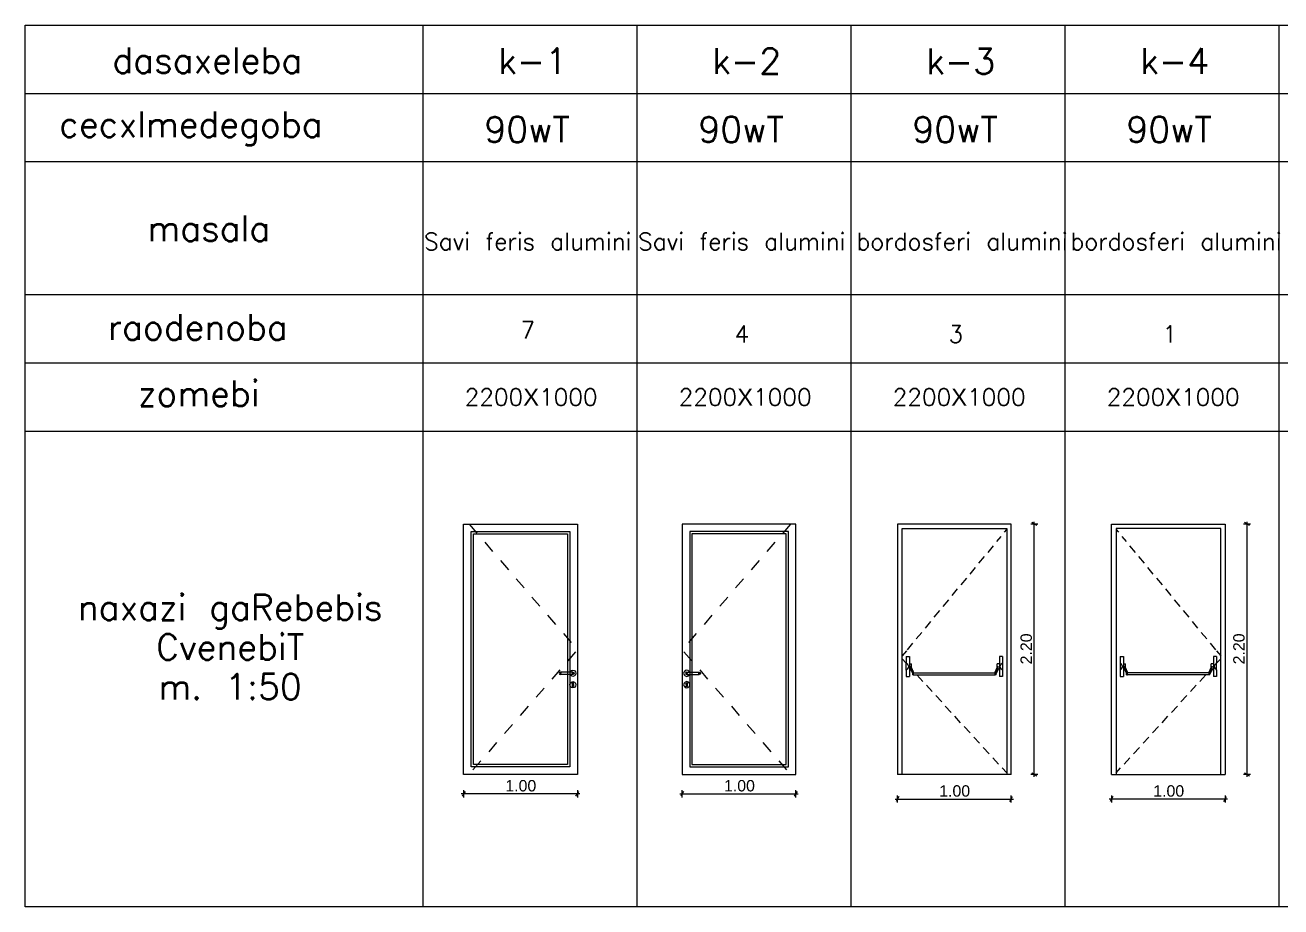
# Model space of a CAD drawing. Header units: millimetres. Extents: x 476571643 to 477489869, y 4620928210 to 4621294454.
# Drawn here: x 477357589 to 477379667, y 4621157592 to 4621173092 of the extents above; entities that cross this region are included whole.
import ezdxf

# ---------------------------------------------------------------- set-up
doc = ezdxf.new("R2010")
doc.units = ezdxf.units.MM
doc.header["$MEASUREMENT"] = 0
doc.linetypes.add('Dashed', pattern=[423.333333, 211.666667, -211.666667])
for name, color, linetype, lineweight in [('0_Pen_No__7_Pen_No__1', 1, 'Continuous', 0), ('0_Pen_No__7_Pen_No__7', 7, 'Continuous', 0), ('2D Drafting - General_Pen_No__7_Pen_No__250', 7, 'Continuous', 0), ('gegmebi_Pen_No__7_Pen_No__7', 7, 'Continuous', 0), ('New_Car-Art_Pen_No__4', 7, 'Continuous', 0), ('New_Structural - Bearing_Pen_No__250', 7, 'Continuous', 0), ('zoma_Pen_No__142', 142, 'Continuous', 0)]:
    doc.layers.add(name, color=color, linetype=linetype, lineweight=lineweight)
doc.layers.add('zoma', color=7, linetype='Continuous')
doc.styles.add('GENERATED_STYLE_2', font='arial.ttf')
doc.dimstyles.new('GENERATED_STYLE__28', dxfattribs={"dimtxt": 200, "dimasz": 64.421331, "dimexe": 0.18, "dimexo": 0.0625, "dimgap": 0.09, "dimtad": 1, "dimtih": 1, "dimtoh": 1, "dimlfac": 0.001, "dimzin": 0, "dimdsep": 46, "dimtxsty": 'GENERATED_STYLE_2', "dimblk": 'ARROWHEAD_2', "dimblk1": 'ARROWHEAD_2', "dimblk2": 'ARROWHEAD_2', "dimcen": 0.09, "dimse1": 1, "dimse2": 1, "dimclrd": 142, "dimclre": 142, "dimclrt": 142, "dimadec": 0, "dimazin": 0, "dimtfac": 1, "dimtdec": 4, "dimtmove": 0, "dimatfit": 3, "dimfxl": 1, "dimtolj": 1, "dimtzin": 0, "dimarcsym": 0})
doc.dimstyles.new('GENERATED_STYLE__29', dxfattribs={"dimtxt": 200, "dimasz": 64.421331, "dimexe": 0.18, "dimexo": 0.0625, "dimgap": 0.09, "dimtad": 1, "dimlfac": 0.001, "dimzin": 0, "dimdsep": 46, "dimtxsty": 'GENERATED_STYLE_2', "dimblk": 'ARROWHEAD_2', "dimblk1": 'ARROWHEAD_2', "dimblk2": 'ARROWHEAD_2', "dimcen": 0.09, "dimse1": 1, "dimse2": 1, "dimclrd": 142, "dimclre": 142, "dimclrt": 142, "dimadec": 0, "dimazin": 0, "dimtfac": 1, "dimtdec": 4, "dimtmove": 0, "dimatfit": 3, "dimfxl": 1, "dimtolj": 1, "dimtzin": 0, "dimarcsym": 0})

# ---------------------------------------------------------------- blocks, each defined once
blk = doc.blocks.new('*D1708', base_point=(476844527, 4621385791))
at = {"layer": 'zoma_Pen_No__142', "color": 142, "linetype": 'Continuous', "lineweight": 0, "transparency": 16777216}
for p, q in [((477365298, 4621159579), (477365257, 4621159579)), ((477365323, 4621159621), (477365274, 4621159537)), ((477365298, 4621159642), (477365298, 4621159515)), ((477367298, 4621159579), (477365298, 4621159579)), ((477367274, 4621159537), (477367323, 4621159621)), ((477367298, 4621159642), (477367298, 4621159515)), ((477367340, 4621159579), (477367298, 4621159579))]:
    blk.add_line(p, q, dxfattribs=at)
at = {"layer": 'zoma_Pen_No__142', "color": 142, "lineweight": 0, "transparency": 16777216, "insert": (477366032, 4621159619), "char_height": 200, "attachment_point": 7, "style": 'GENERATED_STYLE_2'}
blk.add_mtext('\\A1;{\\pql;\\fArial CYR|b0|i0|c204|p34;1.00}', dxfattribs=at)
blk = doc.blocks.new('ARROWHEAD_2')
at = {"color": 0, "linetype": 'Continuous', "lineweight": 0}
for p, q in [((0, 0), (-1, 0)), ((-0.38, -0.66), (0.38, 0.66))]:
    blk.add_line(p, q, dxfattribs=at)
blk = doc.blocks.new('*D1709', base_point=(476844527, 4621385791))
at = {"layer": 'zoma_Pen_No__142', "color": 142, "linetype": 'Continuous', "lineweight": 0, "transparency": 16777216}
for p, q in [((477369100, 4621159579), (477369142, 4621159579)), ((477369166, 4621159621), (477369117, 4621159537)), ((477369142, 4621159515), (477369142, 4621159642)), ((477369142, 4621159579), (477371142, 4621159579)), ((477371117, 4621159537), (477371166, 4621159621)), ((477371142, 4621159515), (477371142, 4621159642)), ((477371142, 4621159579), (477371183, 4621159579))]:
    blk.add_line(p, q, dxfattribs=at)
at = {"layer": 'zoma_Pen_No__142', "color": 142, "lineweight": 0, "transparency": 16777216, "insert": (477369876, 4621159619), "char_height": 200, "attachment_point": 7, "style": 'GENERATED_STYLE_2'}
blk.add_mtext('\\A1;{\\pql;\\fArial CYR|b0|i0|c204|p34;1.00}', dxfattribs=at)
blk = doc.blocks.new('*D1710', base_point=(476844527, 4621385791))
at = {"layer": 'zoma_Pen_No__142', "color": 142, "linetype": 'Continuous', "lineweight": 0, "transparency": 16777216}
for p, q in [((477372951, 4621159530), (477372902, 4621159445)), ((477372926, 4621159424), (477372926, 4621159551)), ((477374902, 4621159445), (477374951, 4621159530)), ((477374926, 4621159424), (477374926, 4621159551)), ((477372885, 4621159487), (477372926, 4621159487)), ((477372926, 4621159487), (477374926, 4621159487)), ((477374926, 4621159487), (477374968, 4621159487))]:
    blk.add_line(p, q, dxfattribs=at)
at = {"layer": 'zoma_Pen_No__142', "color": 142, "lineweight": 0, "transparency": 16777216, "insert": (477373660, 4621159527), "char_height": 200, "attachment_point": 7, "style": 'GENERATED_STYLE_2'}
blk.add_mtext('\\A1;{\\pql;\\fArial CYR|b0|i0|c204|p34;1.00}', dxfattribs=at)
blk = doc.blocks.new('*D1711', base_point=(476844527, 4621385791))
at = {"layer": 'zoma_Pen_No__142', "color": 142, "linetype": 'Continuous', "lineweight": 0, "transparency": 16777216}
for p, q in [((477375332, 4621164321), (477375332, 4621164363)), ((477375395, 4621164321), (477375268, 4621164321)), ((477375374, 4621164297), (477375289, 4621164346)), ((477375332, 4621159921), (477375332, 4621164321)), ((477375289, 4621159946), (477375374, 4621159897)), ((477375395, 4621159921), (477375268, 4621159921)), ((477375332, 4621159880), (477375332, 4621159921))]:
    blk.add_line(p, q, dxfattribs=at)
at = {"layer": 'zoma_Pen_No__142', "color": 142, "lineweight": 0, "transparency": 16777216, "insert": (477375292, 4621161855), "char_height": 200, "attachment_point": 7, "rotation": 90, "style": 'GENERATED_STYLE_2'}
blk.add_mtext('\\A1;{\\pql;\\fArial CYR|b0|i0|c204|p34;2.20}', dxfattribs=at)
blk = doc.blocks.new('*D1712', base_point=(476844527, 4621385791))
at = {"layer": 'zoma_Pen_No__142', "color": 142, "linetype": 'Continuous', "lineweight": 0, "transparency": 16777216}
for p, q in [((477376713, 4621159530), (477376664, 4621159445)), ((477376689, 4621159551), (477376689, 4621159424)), ((477378664, 4621159445), (477378713, 4621159530)), ((477378689, 4621159551), (477378689, 4621159424)), ((477376689, 4621159487), (477376647, 4621159487)), ((477378689, 4621159487), (477376689, 4621159487)), ((477378730, 4621159487), (477378689, 4621159487))]:
    blk.add_line(p, q, dxfattribs=at)
at = {"layer": 'zoma_Pen_No__142', "color": 142, "lineweight": 0, "transparency": 16777216, "insert": (477377423, 4621159527), "char_height": 200, "attachment_point": 7, "style": 'GENERATED_STYLE_2'}
blk.add_mtext('\\A1;{\\pql;\\fArial CYR|b0|i0|c204|p34;1.00}', dxfattribs=at)
blk = doc.blocks.new('*D1713', base_point=(476844527, 4621385791))
at = {"layer": 'zoma_Pen_No__142', "color": 142, "linetype": 'Continuous', "lineweight": 0, "transparency": 16777216}
for p, q in [((477379072, 4621164321), (477379072, 4621164363)), ((477379135, 4621164321), (477379008, 4621164321)), ((477379114, 4621164297), (477379029, 4621164346)), ((477379072, 4621159921), (477379072, 4621164321)), ((477379029, 4621159946), (477379114, 4621159897)), ((477379135, 4621159921), (477379008, 4621159921)), ((477379072, 4621159880), (477379072, 4621159921))]:
    blk.add_line(p, q, dxfattribs=at)
at = {"layer": 'zoma_Pen_No__142', "color": 142, "lineweight": 0, "transparency": 16777216, "insert": (477379032, 4621161855), "char_height": 200, "attachment_point": 7, "rotation": 90, "style": 'GENERATED_STYLE_2'}
blk.add_mtext('\\A1;{\\pql;\\fArial CYR|b0|i0|c204|p34;2.20}', dxfattribs=at)

msp = doc.modelspace()

# ---------------------------------------------------------------- linework, layer by layer
at = {"layer": '2D Drafting - General_Pen_No__7_Pen_No__250', "color": 7, "linetype": 'Continuous', "lineweight": 0, "flags": 128}
for points in [[(477365298.242, 4621164320.865), (477367298.242, 4621164320.865), (477367298.242, 4621159921.337), (477365298.242, 4621159921.337)], [(477365431.943, 4621164187.558), (477367164.935, 4621164187.558), (477367164.935, 4621160054.644), (477365431.943, 4621160054.644)], [(477365470.031, 4621164149.47), (477367126.847, 4621164149.47), (477367126.847, 4621160092.732), (477365470.031, 4621160092.732)], [(477371141.949, 4621164320.865), (477369141.949, 4621164320.865), (477369141.949, 4621159921.337), (477371141.949, 4621159921.337)], [(477371008.248, 4621164187.558), (477369275.256, 4621164187.558), (477369275.256, 4621160054.644), (477371008.248, 4621160054.644)], [(477370970.16, 4621164149.47), (477369313.343, 4621164149.47), (477369313.343, 4621160092.732), (477370970.16, 4621160092.732)]]:
    msp.add_lwpolyline(points, close=True, dxfattribs=at)
at = {"layer": '2D Drafting - General_Pen_No__7_Pen_No__250', "color": 7, "linetype": 'Dashed', "lineweight": 0, "flags": 128}
for points in [[(477365393.855, 4621164320.865), (477367298.242, 4621162111.382), (477365393.855, 4621159921.337)], [(477371046.335, 4621164320.865), (477369141.949, 4621162111.382), (477371046.335, 4621159921.337)]]:
    msp.add_lwpolyline(points, dxfattribs=at)
at = {"layer": 'gegmebi_Pen_No__7_Pen_No__7', "color": 7, "linetype": 'Continuous', "lineweight": 0}
for p, q in [((477357589.145, 4621173091.626), (477398099.98, 4621173091.626)), ((477357589.145, 4621157592.01), (477357589.145, 4621173091.626)), ((477364589.145, 4621157592.01), (477364589.145, 4621173091.626)), ((477368351.618, 4621157592.01), (477368351.618, 4621173091.626)), ((477372114.09, 4621157592.01), (477372114.09, 4621173091.626)), ((477375876.563, 4621157592.01), (477375876.563, 4621173091.626)), ((477379639.035, 4621157592.01), (477379639.035, 4621173091.626)), ((477357589.145, 4621171891.626), (477398099.98, 4621171891.626)), ((477357589.145, 4621170691.626), (477398099.98, 4621170691.626)), ((477357589.145, 4621168353.796), (477398099.98, 4621168353.796)), ((477357589.145, 4621167153.796), (477398099.98, 4621167153.796)), ((477357589.145, 4621165953.796), (477398099.98, 4621165953.796)), ((477398099.98, 4621157592.01), (477357589.145, 4621157592.01))]:
    msp.add_line(p, q, dxfattribs=at)
at = {"layer": 'New_Car-Art_Pen_No__4', "color": 7, "linetype": 'Continuous', "lineweight": 0}
for points in [[(477372926.39, 4621164321.342), (477372926.39, 4621159921.339)], [(477374926.39, 4621164321.342), (477372926.39, 4621164321.342)], [(477373006.39, 4621159921.337), (477373006.39, 4621164241.342)], [(477373006.39, 4621164241.342), (477374846.39, 4621164241.342)], [(477374843.104, 4621164228.194), (477374801.919, 4621164178.098)], [(477374846.392, 4621164241.342), (477374846.392, 4621159921.339)], [(477374926.39, 4621159921.337), (477374926.39, 4621164321.342)], [(477376688.863, 4621159921.337), (477376688.863, 4621164321.342)], [(477376688.863, 4621164321.342), (477378688.863, 4621164321.342)], [(477376768.86, 4621164241.342), (477376768.86, 4621159921.339)], [(477378608.862, 4621164241.342), (477376768.863, 4621164241.342)], [(477376772.149, 4621164228.194), (477376813.333, 4621164178.098)], [(477378608.862, 4621159921.337), (477378608.862, 4621164241.342)], [(477378688.863, 4621164321.342), (477378688.863, 4621159921.339)], [(477374607.257, 4621163940.728), (477374512.566, 4621163823.364)], [(477374743.893, 4621164104.429), (477374668.045, 4621164012.168)], [(477376871.36, 4621164104.429), (477376947.208, 4621164012.168)], [(477377007.995, 4621163940.728), (477377102.686, 4621163823.364)], [(477374451.766, 4621163751.961), (477374353.065, 4621163634.397)], [(477377163.487, 4621163751.961), (477377262.187, 4621163634.397)], [(477374292.461, 4621163558.971), (477374197.77, 4621163441.607)], [(477377322.792, 4621163558.971), (477377417.483, 4621163441.607)], [(477374136.968, 4621163370.183), (477374038.268, 4621163252.619)], [(477377478.284, 4621163370.183), (477377576.985, 4621163252.619)], [(477373977.462, 4621163181.216), (477373882.772, 4621163063.83)], [(477377637.79, 4621163181.216), (477377732.48, 4621163063.83)], [(477373822.174, 4621162988.426), (477373723.474, 4621162870.84)], [(477377793.079, 4621162988.426), (477377891.778, 4621162870.84)], [(477373507.176, 4621162610.649), (477373412.485, 4621162493.285)], [(477373666.681, 4621162799.639), (477373567.98, 4621162682.075)], [(477377948.572, 4621162799.639), (477378047.272, 4621162682.075)], [(477378108.076, 4621162610.649), (477378202.767, 4621162493.285)], [(477373351.885, 4621162417.882), (477373252.961, 4621162304.326)], [(477378263.368, 4621162417.882), (477378362.291, 4621162304.326)], [(477373192.38, 4621162228.894), (477373097.689, 4621162111.53)], [(477378422.873, 4621162228.894), (477378517.564, 4621162111.53)], [(477373082.433, 4621162094.679), (477373006.386, 4621162006.406)], [(477373078.706, 4621161877.852), (477373006.401, 4621161954.171)], [(477373078.706, 4621161990.337), (477373078.706, 4621161926.061)], [(477373078.706, 4621161990.337), (477373134.953, 4621161990.337)], [(477373134.951, 4621161990.337), (477373134.951, 4621161926.061)], [(477374717.829, 4621161990.337), (477374717.829, 4621161926.061)], [(477374774.076, 4621161990.337), (477374717.829, 4621161990.337)], [(477374774.076, 4621161990.337), (477374774.076, 4621161926.061)], [(477376841.176, 4621161990.337), (477376841.176, 4621161926.061)], [(477376841.176, 4621161990.337), (477376897.423, 4621161990.337)], [(477376897.423, 4621161990.337), (477376897.423, 4621161926.061)], [(477378536.547, 4621161990.337), (477378480.3, 4621161990.337)], [(477378480.302, 4621161990.337), (477378480.302, 4621161926.061)], [(477378532.82, 4621162094.679), (477378608.867, 4621162006.406)], [(477378536.547, 4621161990.337), (477378536.547, 4621161926.061)], [(477378536.547, 4621161877.852), (477378608.851, 4621161954.171)], [(477373094.775, 4621161769.375), (477373078.695, 4621161753.317)], [(477373078.706, 4621161926.056), (477373078.706, 4621161889.904)], [(477373078.706, 4621161889.897), (477373078.706, 4621161881.868)], [(477373078.706, 4621161881.859), (477373094.786, 4621161861.765)], [(477373078.706, 4621161753.321), (477373078.706, 4621161881.851)], [(477373078.706, 4621161753.321), (477373078.706, 4621161741.256)], [(477373078.706, 4621161741.253), (477373078.706, 4621161709.116)], [(477373110.846, 4621161785.45), (477373094.766, 4621161769.37)], [(477373094.775, 4621161861.776), (477373110.855, 4621161845.718)], [(477373110.846, 4621161845.723), (477373118.875, 4621161825.628)], [(477373118.882, 4621161805.534), (477373110.853, 4621161785.439)], [(477373118.882, 4621161825.617), (477373118.882, 4621161805.523)], [(477373134.951, 4621161926.056), (477373134.951, 4621161889.904)], [(477373134.951, 4621161889.897), (477373134.951, 4621161861.774)], [(477373134.951, 4621161861.776), (477373134.951, 4621161845.718)], [(477373134.951, 4621161861.776), (477373134.951, 4621161853.747)], [(477373134.951, 4621161861.776), (477373155.045, 4621161861.776)], [(477373134.951, 4621161853.738), (477373134.951, 4621161841.695)], [(477373134.951, 4621161845.723), (477373134.951, 4621161825.628)], [(477373134.951, 4621161841.693), (477373134.951, 4621161825.613)], [(477373134.951, 4621161825.617), (477373134.951, 4621161805.523)], [(477373134.951, 4621161825.617), (477373134.951, 4621161805.523)], [(477373134.951, 4621161813.572), (477373134.951, 4621161817.608)], [(477373134.951, 4621161805.534), (477373134.951, 4621161785.439)], [(477373134.951, 4621161805.534), (477373134.951, 4621161789.476)], [(477373134.951, 4621161789.48), (477373134.951, 4621161777.415)], [(477373134.951, 4621161785.45), (477373134.951, 4621161769.37)], [(477373134.951, 4621161777.413), (477373134.951, 4621161769.384)], [(477373134.951, 4621161769.375), (477373134.951, 4621161741.251)], [(477373134.951, 4621161769.375), (477373155.045, 4621161769.375)], [(477373134.951, 4621161741.253), (477373134.951, 4621161709.116)], [(477373155.038, 4621161861.776), (477373171.119, 4621161861.776)], [(477373155.038, 4621161797.496), (477373155.038, 4621161825.619)], [(477373155.038, 4621161765.367), (477373195.205, 4621161693.04)], [(477373195.212, 4621161717.162), (477373155.045, 4621161797.496)], [(477373171.107, 4621161853.738), (477373171.107, 4621161861.767)], [(477373171.107, 4621161841.693), (477373171.107, 4621161853.736)], [(477373171.107, 4621161825.617), (477373171.107, 4621161841.697)], [(477373171.107, 4621161797.496), (477373171.107, 4621161825.619)], [(477373207.264, 4621161717.162), (477373171.112, 4621161797.496)], [(477373203.247, 4621161741.253), (477373191.204, 4621161753.319)], [(477373195.212, 4621161701.087), (477373195.212, 4621161717.167)], [(477373207.264, 4621161701.087), (477373207.264, 4621161717.167)], [(477374645.518, 4621161717.162), (477374681.67, 4621161797.496)], [(477374645.518, 4621161701.087), (477374645.518, 4621161717.167)], [(477374661.587, 4621161717.162), (477374697.739, 4621161797.496)], [(477374661.587, 4621161701.087), (477374661.587, 4621161717.167)], [(477374697.744, 4621161765.367), (477374661.592, 4621161693.04)], [(477374697.744, 4621161861.776), (477374681.664, 4621161861.776)], [(477374681.675, 4621161853.738), (477374681.675, 4621161861.767)], [(477374681.675, 4621161841.693), (477374681.675, 4621161853.736)], [(477374681.675, 4621161825.617), (477374681.675, 4621161841.697)], [(477374681.675, 4621161797.496), (477374681.675, 4621161825.619)], [(477374717.829, 4621161861.776), (477374697.735, 4621161861.776)], [(477374717.829, 4621161769.375), (477374697.735, 4621161769.375)], [(477374697.744, 4621161797.496), (477374697.744, 4621161825.619)], [(477374717.829, 4621161926.056), (477374717.829, 4621161889.904)], [(477374717.829, 4621161889.897), (477374717.829, 4621161861.774)], [(477374717.829, 4621161861.776), (477374717.829, 4621161853.747)], [(477374717.829, 4621161861.776), (477374717.829, 4621161845.718)], [(477374717.829, 4621161853.738), (477374717.829, 4621161841.695)], [(477374717.829, 4621161845.723), (477374717.829, 4621161825.628)], [(477374717.829, 4621161841.693), (477374717.829, 4621161825.613)], [(477374717.829, 4621161825.617), (477374717.829, 4621161805.523)], [(477374717.829, 4621161825.617), (477374717.829, 4621161805.523)], [(477374717.829, 4621161805.534), (477374717.829, 4621161789.476)], [(477374717.829, 4621161805.534), (477374717.829, 4621161785.439)], [(477374717.829, 4621161789.48), (477374717.829, 4621161777.415)], [(477374717.829, 4621161785.45), (477374717.829, 4621161769.37)], [(477374717.829, 4621161777.413), (477374717.829, 4621161769.384)], [(477374717.829, 4621161769.375), (477374717.829, 4621161741.251)], [(477374717.829, 4621161741.253), (477374717.829, 4621161709.116)], [(477374733.901, 4621161825.617), (477374741.93, 4621161845.712)], [(477374733.901, 4621161805.534), (477374733.901, 4621161825.628)], [(477374741.936, 4621161785.45), (477374733.907, 4621161805.545)], [(477374758.005, 4621161769.375), (477374741.925, 4621161785.455)], [(477374741.936, 4621161845.723), (477374758.016, 4621161861.781)], [(477374774.076, 4621161753.321), (477374757.996, 4621161769.379)], [(477374758.005, 4621161861.776), (477374774.085, 4621161881.871)], [(477374774.076, 4621161926.056), (477374774.076, 4621161889.904)], [(477374774.076, 4621161889.897), (477374774.076, 4621161881.868)], [(477374774.076, 4621161881.859), (477374774.076, 4621161753.33)], [(477374774.076, 4621161753.321), (477374774.076, 4621161741.256)], [(477374774.076, 4621161741.253), (477374774.076, 4621161709.116)], [(477376857.247, 4621161861.776), (477376841.167, 4621161881.871)], [(477376841.176, 4621161926.056), (477376841.176, 4621161889.904)], [(477376841.176, 4621161889.897), (477376841.176, 4621161881.868)], [(477376841.176, 4621161881.859), (477376841.176, 4621161753.33)], [(477376841.176, 4621161753.321), (477376857.256, 4621161769.379)], [(477376841.176, 4621161753.321), (477376841.176, 4621161741.256)], [(477376841.176, 4621161741.253), (477376841.176, 4621161709.116)], [(477376873.316, 4621161845.723), (477376857.236, 4621161861.781)], [(477376857.247, 4621161769.375), (477376873.328, 4621161785.455)], [(477376873.316, 4621161785.45), (477376881.345, 4621161805.545)], [(477376881.352, 4621161825.617), (477376873.323, 4621161845.712)], [(477376881.352, 4621161805.534), (477376881.352, 4621161825.628)], [(477376897.423, 4621161926.056), (477376897.423, 4621161889.904)], [(477376897.423, 4621161889.897), (477376897.423, 4621161861.774)], [(477376897.423, 4621161861.776), (477376897.423, 4621161853.747)], [(477376897.423, 4621161861.776), (477376917.518, 4621161861.776)], [(477376897.423, 4621161861.776), (477376897.423, 4621161845.718)], [(477376897.423, 4621161853.738), (477376897.423, 4621161841.695)], [(477376897.423, 4621161845.723), (477376897.423, 4621161825.628)], [(477376897.423, 4621161841.693), (477376897.423, 4621161825.613)], [(477376897.423, 4621161825.617), (477376897.423, 4621161805.523)], [(477376897.423, 4621161825.617), (477376897.423, 4621161805.523)], [(477376897.423, 4621161805.534), (477376897.423, 4621161789.476)], [(477376897.423, 4621161805.534), (477376897.423, 4621161785.439)], [(477376897.423, 4621161789.48), (477376897.423, 4621161777.415)], [(477376897.423, 4621161785.45), (477376897.423, 4621161769.37)], [(477376897.423, 4621161777.413), (477376897.423, 4621161769.384)], [(477376897.423, 4621161769.375), (477376917.518, 4621161769.375)], [(477376897.423, 4621161769.375), (477376897.423, 4621161741.251)], [(477376897.423, 4621161741.253), (477376897.423, 4621161709.116)], [(477376917.509, 4621161861.776), (477376933.589, 4621161861.776)], [(477376917.509, 4621161797.496), (477376917.509, 4621161825.619)], [(477376917.509, 4621161765.367), (477376953.661, 4621161693.04)], [(477376953.665, 4621161717.162), (477376917.513, 4621161797.496)], [(477376933.578, 4621161853.738), (477376933.578, 4621161861.767)], [(477376933.578, 4621161841.693), (477376933.578, 4621161853.736)], [(477376933.578, 4621161825.617), (477376933.578, 4621161841.697)], [(477376933.578, 4621161797.496), (477376933.578, 4621161825.619)], [(477376969.734, 4621161717.162), (477376933.582, 4621161797.496)], [(477376953.665, 4621161701.087), (477376953.665, 4621161717.167)], [(477376969.734, 4621161701.087), (477376969.734, 4621161717.167)], [(477378407.988, 4621161717.162), (477378444.141, 4621161797.496)], [(477378407.988, 4621161701.087), (477378407.988, 4621161717.167)], [(477378412.005, 4621161741.253), (477378424.048, 4621161753.319)], [(477378420.041, 4621161717.162), (477378460.207, 4621161797.496)], [(477378420.041, 4621161701.087), (477378420.041, 4621161717.167)], [(477378460.214, 4621161765.367), (477378420.047, 4621161693.04)], [(477378460.214, 4621161861.776), (477378444.134, 4621161861.776)], [(477378444.145, 4621161853.738), (477378444.145, 4621161861.767)], [(477378444.145, 4621161841.693), (477378444.145, 4621161853.736)], [(477378444.145, 4621161825.617), (477378444.145, 4621161841.697)], [(477378444.145, 4621161797.496), (477378444.145, 4621161825.619)], [(477378480.302, 4621161861.776), (477378460.207, 4621161861.776)], [(477378480.302, 4621161769.375), (477378460.207, 4621161769.375)], [(477378460.214, 4621161797.496), (477378460.214, 4621161825.619)], [(477378480.302, 4621161926.056), (477378480.302, 4621161889.904)], [(477378480.302, 4621161889.897), (477378480.302, 4621161861.774)], [(477378480.302, 4621161861.776), (477378480.302, 4621161845.718)], [(477378480.302, 4621161861.776), (477378480.302, 4621161853.747)], [(477378480.302, 4621161853.738), (477378480.302, 4621161841.695)], [(477378480.302, 4621161845.723), (477378480.302, 4621161825.628)], [(477378480.302, 4621161841.693), (477378480.302, 4621161825.613)], [(477378480.302, 4621161825.617), (477378480.302, 4621161805.523)], [(477378480.302, 4621161825.617), (477378480.302, 4621161805.523)], [(477378480.302, 4621161813.572), (477378480.302, 4621161817.608)], [(477378480.302, 4621161805.534), (477378480.302, 4621161785.439)], [(477378480.302, 4621161805.534), (477378480.302, 4621161789.476)], [(477378480.302, 4621161789.48), (477378480.302, 4621161777.415)], [(477378480.302, 4621161785.45), (477378480.302, 4621161769.37)], [(477378480.302, 4621161777.413), (477378480.302, 4621161769.384)], [(477378480.302, 4621161769.375), (477378480.302, 4621161741.251)], [(477378480.302, 4621161741.253), (477378480.302, 4621161709.116)], [(477378496.371, 4621161825.617), (477378496.371, 4621161805.523)], [(477378496.371, 4621161805.534), (477378504.4, 4621161785.439)], [(477378504.406, 4621161845.723), (477378496.378, 4621161825.628)], [(477378520.478, 4621161861.776), (477378504.398, 4621161845.718)], [(477378504.406, 4621161785.45), (477378520.487, 4621161769.37)], [(477378536.547, 4621161881.859), (477378520.466, 4621161861.765)], [(477378520.478, 4621161769.375), (477378536.558, 4621161753.317)], [(477378536.547, 4621161926.056), (477378536.547, 4621161889.904)], [(477378536.547, 4621161889.897), (477378536.547, 4621161881.868)], [(477378536.547, 4621161753.321), (477378536.547, 4621161881.851)], [(477378536.547, 4621161753.321), (477378536.547, 4621161741.256)], [(477378536.547, 4621161741.253), (477378536.547, 4621161709.116)], [(477373078.706, 4621161709.125), (477373078.706, 4621161640.812)], [(477373078.706, 4621161640.814), (477373134.953, 4621161640.814)], [(477373134.951, 4621161709.125), (477373134.951, 4621161640.812)], [(477373195.212, 4621161689.041), (477373195.212, 4621161701.085)], [(477373195.212, 4621161676.973), (477373195.212, 4621161689.039)], [(477373195.212, 4621161668.935), (477373195.212, 4621161676.964)], [(477373195.212, 4621161668.935), (477373207.255, 4621161668.935)], [(477373207.264, 4621161705.094), (477374645.507, 4621161705.094)], [(477373207.264, 4621161689.041), (477373207.264, 4621161701.085)], [(477373207.264, 4621161676.973), (477373207.264, 4621161689.039)], [(477373207.264, 4621161668.935), (477373207.264, 4621161676.964)], [(477373207.264, 4621161672.966), (477374645.507, 4621161672.966)], [(477373371.981, 4621161556.448), (477373267.517, 4621161668.942)], [(477374661.587, 4621161668.935), (477374645.507, 4621161668.935)], [(477374645.518, 4621161689.041), (477374645.518, 4621161701.085)], [(477374645.518, 4621161676.973), (477374645.518, 4621161689.039)], [(477374645.518, 4621161668.935), (477374645.518, 4621161676.964)], [(477374661.587, 4621161689.041), (477374661.587, 4621161701.085)], [(477374661.587, 4621161676.973), (477374661.587, 4621161689.039)], [(477374661.587, 4621161668.935), (477374661.587, 4621161676.964)], [(477374717.829, 4621161709.125), (477374717.829, 4621161640.812)], [(477374774.076, 4621161640.814), (477374717.829, 4621161640.814)], [(477374774.076, 4621161709.125), (477374774.076, 4621161640.812)], [(477376841.176, 4621161709.125), (477376841.176, 4621161640.812)], [(477376841.176, 4621161640.814), (477376897.423, 4621161640.814)], [(477376897.423, 4621161709.125), (477376897.423, 4621161640.812)], [(477376953.665, 4621161689.041), (477376953.665, 4621161701.085)], [(477376953.665, 4621161676.973), (477376953.665, 4621161689.039)], [(477376953.665, 4621161668.935), (477376953.665, 4621161676.964)], [(477376953.665, 4621161668.935), (477376969.746, 4621161668.935)], [(477376969.734, 4621161689.041), (477376969.734, 4621161701.085)], [(477376969.734, 4621161676.973), (477376969.734, 4621161689.039)], [(477376969.734, 4621161668.935), (477376969.734, 4621161676.964)], [(477378407.988, 4621161705.094), (477376969.746, 4621161705.094)], [(477378407.988, 4621161672.966), (477376969.746, 4621161672.966)], [(477378243.271, 4621161556.448), (477378347.736, 4621161668.942)], [(477378407.988, 4621161689.041), (477378407.988, 4621161701.085)], [(477378407.988, 4621161676.973), (477378407.988, 4621161689.039)], [(477378407.988, 4621161668.935), (477378407.988, 4621161676.964)], [(477378420.041, 4621161668.935), (477378407.997, 4621161668.935)], [(477378420.041, 4621161689.041), (477378420.041, 4621161701.085)], [(477378420.041, 4621161676.973), (477378420.041, 4621161689.039)], [(477378420.041, 4621161668.935), (477378420.041, 4621161676.964)], [(477378536.547, 4621161640.814), (477378480.3, 4621161640.814)], [(477378480.302, 4621161709.125), (477378480.302, 4621161640.812)], [(477378536.547, 4621161709.125), (477378536.547, 4621161640.812)], [(477373536.696, 4621161375.676), (477373436.268, 4621161488.169)], [(477373705.43, 4621161194.88), (477373600.988, 4621161307.374)], [(477377909.822, 4621161194.88), (477378014.265, 4621161307.374)], [(477378078.556, 4621161375.676), (477378178.984, 4621161488.169)], [(477373870.148, 4621161010.075), (477373765.705, 4621161122.569)], [(477377745.105, 4621161010.075), (477377849.547, 4621161122.569)], [(477374034.86, 4621160829.303), (477373934.432, 4621160941.796)], [(477377580.392, 4621160829.303), (477377680.82, 4621160941.796)], [(477374203.594, 4621160648.507), (477374099.152, 4621160761.001)], [(477377411.658, 4621160648.507), (477377516.101, 4621160761.001)], [(477374368.312, 4621160467.732), (477374267.884, 4621160576.189)], [(477374537.046, 4621160282.93), (477374432.603, 4621160395.423)], [(477377078.207, 4621160282.93), (477377182.65, 4621160395.423)], [(477377246.941, 4621160467.732), (477377347.369, 4621160576.189)], [(477374701.761, 4621160102.134), (477374601.332, 4621160214.628)], [(477376913.492, 4621160102.134), (477377013.92, 4621160214.628)], [(477374846.392, 4621159945.451), (477374766.036, 4621160033.835)], [(477376768.86, 4621159945.451), (477376849.216, 4621160033.835)], [(477374926.39, 4621159921.337), (477372926.39, 4621159921.337)], [(477376688.863, 4621159921.337), (477378688.863, 4621159921.337)]]:
    msp.add_lwpolyline(points, dxfattribs=at)
at = {"layer": 'New_Structural - Bearing_Pen_No__250', "color": 7, "linetype": 'Continuous', "lineweight": 0}
for p, q in [((477366985.651, 4621161711.656), (477366979.793, 4621161697.514)), ((477366988.755, 4621161711.656), (477366983.237, 4621161697.514)), ((477366999.793, 4621161717.514), (477366985.651, 4621161711.656)), ((477366998.384, 4621161711.656), (477366994.16, 4621161697.514)), ((477367002.076, 4621161717.514), (477366999.793, 4621161717.514)), ((477367008.58, 4621161717.514), (477367002.076, 4621161717.514)), ((477367018.312, 4621161717.514), (477367008.58, 4621161717.514)), ((477367012.794, 4621161711.656), (477367010.509, 4621161697.514)), ((477367029.793, 4621161717.514), (477367018.312, 4621161717.514)), ((477367189.793, 4621161717.514), (477367029.793, 4621161717.514)), ((477367171.152, 4621161717.514), (477367173.028, 4621161724.514)), ((477367173.028, 4621161724.514), (477367192.793, 4621161744.279)), ((477367201.274, 4621161717.514), (477367189.793, 4621161717.514)), ((477367192.793, 4621161744.279), (477367219.793, 4621161751.514)), ((477367211.006, 4621161717.514), (477367201.274, 4621161717.514)), ((477367206.792, 4621161711.656), (477367209.077, 4621161697.514)), ((477367217.509, 4621161717.514), (477367211.006, 4621161717.514)), ((477367219.793, 4621161717.514), (477367217.509, 4621161717.514)), ((477367219.793, 4621161751.514), (477367246.793, 4621161744.279)), ((477367219.793, 4621161717.514), (477367233.935, 4621161711.656)), ((477367221.202, 4621161711.656), (477367225.425, 4621161697.514)), ((477367230.831, 4621161711.656), (477367236.349, 4621161697.514)), ((477367233.935, 4621161711.656), (477367239.793, 4621161697.514)), ((477367246.793, 4621161744.279), (477367266.559, 4621161724.514)), ((477367266.559, 4621161724.514), (477367273.793, 4621161697.514)), ((477369173.632, 4621161724.514), (477369166.397, 4621161697.514)), ((477369193.397, 4621161744.279), (477369173.632, 4621161724.514)), ((477369220.397, 4621161751.514), (477369193.397, 4621161744.279)), ((477369206.255, 4621161711.656), (477369200.397, 4621161697.514)), ((477369209.359, 4621161711.656), (477369203.841, 4621161697.514)), ((477369220.397, 4621161717.514), (477369206.255, 4621161711.656)), ((477369218.988, 4621161711.656), (477369214.765, 4621161697.514)), ((477369247.397, 4621161744.279), (477369220.397, 4621161751.514)), ((477369220.397, 4621161717.514), (477369222.681, 4621161717.514)), ((477369222.681, 4621161717.514), (477369229.184, 4621161717.514)), ((477369229.184, 4621161717.514), (477369238.917, 4621161717.514)), ((477369233.399, 4621161711.656), (477369231.113, 4621161697.514)), ((477369238.917, 4621161717.514), (477369250.397, 4621161717.514)), ((477369267.163, 4621161724.514), (477369247.397, 4621161744.279)), ((477369250.397, 4621161717.514), (477369410.398, 4621161717.514)), ((477369269.038, 4621161717.514), (477369267.163, 4621161724.514)), ((477369410.398, 4621161717.514), (477369421.878, 4621161717.514)), ((477369421.878, 4621161717.514), (477369431.611, 4621161717.514)), ((477369427.396, 4621161711.656), (477369429.682, 4621161697.514)), ((477369431.611, 4621161717.514), (477369438.114, 4621161717.514)), ((477369438.114, 4621161717.514), (477369440.398, 4621161717.514)), ((477369440.398, 4621161717.514), (477369454.54, 4621161711.656)), ((477369441.807, 4621161711.656), (477369446.03, 4621161697.514)), ((477369451.436, 4621161711.656), (477369456.954, 4621161697.514)), ((477369454.54, 4621161711.656), (477369460.398, 4621161697.514)), ((477366979.793, 4621161697.514), (477366985.651, 4621161683.372)), ((477366983.237, 4621161697.514), (477366988.755, 4621161683.372)), ((477366985.651, 4621161683.372), (477366999.793, 4621161677.514)), ((477366994.16, 4621161697.514), (477366998.384, 4621161683.372)), ((477367002.076, 4621161677.514), (477366999.793, 4621161677.514)), ((477367008.58, 4621161677.514), (477367002.076, 4621161677.514)), ((477367018.312, 4621161677.514), (477367008.58, 4621161677.514)), ((477367010.509, 4621161697.514), (477367012.794, 4621161683.372)), ((477367029.793, 4621161677.514), (477367018.312, 4621161677.514)), ((477367189.793, 4621161677.514), (477367029.793, 4621161677.514)), ((477367165.793, 4621161497.514), (477367173.028, 4621161524.514)), ((477367173.028, 4621161470.514), (477367165.793, 4621161497.514)), ((477367173.028, 4621161670.514), (477367171.152, 4621161677.514)), ((477367192.793, 4621161650.748), (477367173.028, 4621161670.514)), ((477367173.028, 4621161524.514), (477367192.793, 4621161544.279)), ((477367201.274, 4621161677.514), (477367189.793, 4621161677.514)), ((477367219.793, 4621161643.514), (477367192.793, 4621161650.748)), ((477367192.793, 4621161544.279), (477367219.793, 4621161551.514)), ((477367211.006, 4621161677.514), (477367201.274, 4621161677.514)), ((477367206.353, 4621161520.793), (477367204.857, 4621161516.898)), ((477367204.857, 4621161516.898), (477367209.793, 4621161506.314)), ((477367206.353, 4621161520.793), (477367209.043, 4621161527.801)), ((477367209.077, 4621161697.514), (477367206.792, 4621161683.372)), ((477367219.793, 4621161532.365), (477367209.043, 4621161527.801)), ((477367209.793, 4621161506.314), (477367209.793, 4621161503.287)), ((477367209.793, 4621161503.287), (477367209.793, 4621161497.514)), ((477367209.793, 4621161497.514), (477367209.793, 4621161491.74)), ((477367209.793, 4621161491.74), (477367209.793, 4621161480.193)), ((477367217.509, 4621161677.514), (477367211.006, 4621161677.514)), ((477367219.793, 4621161677.514), (477367217.509, 4621161677.514)), ((477367233.935, 4621161683.372), (477367219.793, 4621161677.514)), ((477367246.793, 4621161650.748), (477367219.793, 4621161643.514)), ((477367219.793, 4621161551.514), (477367246.793, 4621161544.279)), ((477367230.543, 4621161527.801), (477367219.793, 4621161532.365)), ((477367225.425, 4621161697.514), (477367221.202, 4621161683.372)), ((477367229.793, 4621161506.314), (477367234.729, 4621161516.898)), ((477367229.793, 4621161503.287), (477367229.793, 4621161506.314)), ((477367229.793, 4621161503.287), (477367229.793, 4621161497.514)), ((477367229.793, 4621161497.514), (477367229.793, 4621161491.74)), ((477367229.793, 4621161491.74), (477367229.793, 4621161480.193)), ((477367233.234, 4621161520.793), (477367230.543, 4621161527.801)), ((477367236.349, 4621161697.514), (477367230.831, 4621161683.372)), ((477367233.234, 4621161520.793), (477367234.729, 4621161516.898)), ((477367239.793, 4621161697.514), (477367233.935, 4621161683.372)), ((477367266.559, 4621161670.514), (477367246.793, 4621161650.748)), ((477367246.793, 4621161544.279), (477367266.559, 4621161524.514)), ((477367273.793, 4621161697.514), (477367266.559, 4621161670.514)), ((477367266.559, 4621161524.514), (477367273.793, 4621161497.514)), ((477367273.793, 4621161497.514), (477367266.559, 4621161470.514)), ((477369166.397, 4621161697.514), (477369173.632, 4621161670.514)), ((477369173.632, 4621161524.514), (477369166.397, 4621161497.514)), ((477369166.397, 4621161497.514), (477369173.632, 4621161470.514)), ((477369173.632, 4621161670.514), (477369193.397, 4621161650.748)), ((477369193.397, 4621161544.279), (477369173.632, 4621161524.514)), ((477369193.397, 4621161650.748), (477369220.397, 4621161643.514)), ((477369220.397, 4621161551.514), (477369193.397, 4621161544.279)), ((477369200.397, 4621161697.514), (477369206.255, 4621161683.372)), ((477369203.841, 4621161697.514), (477369209.359, 4621161683.372)), ((477369206.957, 4621161520.793), (477369205.462, 4621161516.898)), ((477369210.397, 4621161506.314), (477369205.462, 4621161516.898)), ((477369206.255, 4621161683.372), (477369220.397, 4621161677.514)), ((477369206.957, 4621161520.793), (477369209.647, 4621161527.801)), ((477369209.647, 4621161527.801), (477369220.397, 4621161532.365)), ((477369210.397, 4621161503.287), (477369210.397, 4621161506.314)), ((477369210.397, 4621161503.287), (477369210.397, 4621161497.514)), ((477369210.397, 4621161497.514), (477369210.397, 4621161491.74)), ((477369210.397, 4621161491.74), (477369210.397, 4621161480.193)), ((477369214.765, 4621161697.514), (477369218.988, 4621161683.372)), ((477369220.397, 4621161677.514), (477369222.681, 4621161677.514)), ((477369220.397, 4621161643.514), (477369247.397, 4621161650.748)), ((477369247.397, 4621161544.279), (477369220.397, 4621161551.514)), ((477369220.397, 4621161532.365), (477369231.148, 4621161527.801)), ((477369222.681, 4621161677.514), (477369229.184, 4621161677.514)), ((477369229.184, 4621161677.514), (477369238.917, 4621161677.514)), ((477369235.333, 4621161516.898), (477369230.397, 4621161506.314)), ((477369230.397, 4621161506.314), (477369230.397, 4621161503.287)), ((477369230.397, 4621161503.287), (477369230.397, 4621161497.514)), ((477369230.397, 4621161497.514), (477369230.397, 4621161491.74)), ((477369230.397, 4621161491.74), (477369230.397, 4621161480.193)), ((477369231.113, 4621161697.514), (477369233.399, 4621161683.372)), ((477369233.838, 4621161520.793), (477369231.148, 4621161527.801)), ((477369233.838, 4621161520.793), (477369235.333, 4621161516.898)), ((477369238.917, 4621161677.514), (477369250.397, 4621161677.514)), ((477369247.397, 4621161650.748), (477369267.163, 4621161670.514)), ((477369267.163, 4621161524.514), (477369247.397, 4621161544.279)), ((477369250.397, 4621161677.514), (477369410.398, 4621161677.514)), ((477369267.163, 4621161670.514), (477369269.038, 4621161677.514)), ((477369274.397, 4621161497.514), (477369267.163, 4621161524.514)), ((477369267.163, 4621161470.514), (477369274.397, 4621161497.514)), ((477369410.398, 4621161677.514), (477369421.878, 4621161677.514)), ((477369421.878, 4621161677.514), (477369431.611, 4621161677.514)), ((477369429.682, 4621161697.514), (477369427.396, 4621161683.372)), ((477369431.611, 4621161677.514), (477369438.114, 4621161677.514)), ((477369438.114, 4621161677.514), (477369440.398, 4621161677.514)), ((477369454.54, 4621161683.372), (477369440.398, 4621161677.514)), ((477369446.03, 4621161697.514), (477369441.807, 4621161683.372)), ((477369456.954, 4621161697.514), (477369451.436, 4621161683.372)), ((477369460.398, 4621161697.514), (477369454.54, 4621161683.372)), ((477367192.793, 4621161450.748), (477367173.028, 4621161470.514)), ((477367219.793, 4621161443.514), (477367192.793, 4621161450.748)), ((477367209.793, 4621161480.193), (477367209.793, 4621161472.514)), ((477367209.793, 4621161472.514), (477367212.722, 4621161465.443)), ((477367212.722, 4621161465.443), (477367219.793, 4621161462.514)), ((477367219.793, 4621161462.514), (477367226.864, 4621161465.443)), ((477367246.793, 4621161450.748), (477367219.793, 4621161443.514)), ((477367226.864, 4621161465.443), (477367229.793, 4621161472.514)), ((477367229.793, 4621161480.193), (477367229.793, 4621161472.514)), ((477367266.559, 4621161470.514), (477367246.793, 4621161450.748)), ((477369173.632, 4621161470.514), (477369193.397, 4621161450.748)), ((477369193.397, 4621161450.748), (477369220.397, 4621161443.514)), ((477369210.397, 4621161480.193), (477369210.397, 4621161472.514)), ((477369213.326, 4621161465.443), (477369210.397, 4621161472.514)), ((477369220.397, 4621161462.514), (477369213.326, 4621161465.443)), ((477369227.468, 4621161465.443), (477369220.397, 4621161462.514)), ((477369220.397, 4621161443.514), (477369247.397, 4621161450.748)), ((477369230.397, 4621161472.514), (477369227.468, 4621161465.443)), ((477369230.397, 4621161480.193), (477369230.397, 4621161472.514)), ((477369247.397, 4621161450.748), (477369267.163, 4621161470.514))]:
    msp.add_line(p, q, dxfattribs=at)

# ---------------------------------------------------------------- texts
at = {"layer": '0_Pen_No__7_Pen_No__1', "color": 1, "linetype": 'Continuous', "lineweight": 0, "char_height": 300, "attachment_point": 5}
for s, insert in [('\\A1;{\\pqc;\\Ftxt.shx;7}', (477366427.213, 4621167734.642)), ('\\A1;{\\pqc;\\Ftxt.shx;4}', (477370189.685, 4621167661.174)), ('\\A1;{\\pqc;\\Ftxt.shx;3}', (477373952.158, 4621167658.924)), ('\\A1;{\\pqc;\\Ftxt.shx;1}', (477377714.63, 4621167661.174))]:
    msp.add_mtext(s, dxfattribs=dict(at, insert=insert))
at = {"layer": '0_Pen_No__7_Pen_No__7', "color": 7, "linetype": 'Continuous', "lineweight": 0}
for s, insert, char_height, attachment_point in [('\\A1;{\\pql;\\Ftxt.shx;dasaxeleba }', (477359123.095, 4621172473.051), 450, 4), ('\\A1;{\\pql;\\Ftxt.shx;k-\\Ftxt.shx;1\\Ftxt.shx; }', (477365904.193, 4621172460.648), 450, 4), ('\\A1;{\\pql;\\Ftxt.shx;k-\\Ftxt.shx;2\\Ftxt.shx; }', (477369666.666, 4621172460.648), 450, 4), ('\\A1;{\\pql;\\Ftxt.shx;k-\\Ftxt.shx;3\\Ftxt.shx; }', (477373429.138, 4621172457.274), 450, 4), ('\\A1;{\\pql;\\Ftxt.shx;k-\\Ftxt.shx;4\\Ftxt.shx; }', (477377191.611, 4621172460.649), 450, 4), ('\\A1;{\\pql;\\Ftxt.shx;cecxlmedegoba\\Ftxt.shx; }', (477358188.505, 4621171273.724), 450, 4), ('\\A1;{\\pql;\\Ftxt.shx;90wT\\Ftxt.shx; }', (477365663.525, 4621171256.936), 450, 4), ('\\A1;{\\pql;\\Ftxt.shx;90wT\\Ftxt.shx; }', (477369425.998, 4621171256.936), 450, 4), ('\\A1;{\\pql;\\Ftxt.shx;90wT\\Ftxt.shx; }', (477373188.47, 4621171256.936), 450, 4), ('\\A1;{\\pql;\\Ftxt.shx;90wT\\Ftxt.shx; }', (477376950.943, 4621171256.936), 450, 4), ('\\A1;{\\pql;\\Ftxt.shx;masala }', (477359737.39, 4621169520.41), 450, 4), ('\\A1;{\\pql;\\Ftxt.shx;raodenoba }', (477359042.281, 4621167783.459), 450, 4), ('\\A1;{\\pql;\\Ftxt.shx;zomebi }', (477359570.22, 4621166617.332), 450, 4), ('\\A1;{\\pqc;\\Ftxt.shx;2200\\fArial|b0|i0|c0|p34;X\\Ftxt.shx;10\\Ftxt.shx;00}', (477366485.527, 4621166552.912), 300, 5), ('\\A1;{\\pqc;\\Ftxt.shx;2200\\fArial|b0|i0|c0|p34;X\\Ftxt.shx;10\\Ftxt.shx;00}', (477370248, 4621166552.912), 300, 5), ('\\A1;{\\pqc;\\Ftxt.shx;2200\\fArial|b0|i0|c0|p34;X\\Ftxt.shx;10\\Ftxt.shx;00}', (477374010.472, 4621166552.912), 300, 5), ('\\A1;{\\pqc;\\Ftxt.shx;2200\\fArial|b0|i0|c0|p34;X\\Ftxt.shx;10\\Ftxt.shx;00}', (477377772.945, 4621166552.912), 300, 5)]:
    msp.add_mtext(s, dxfattribs=dict(at, insert=insert, char_height=char_height, attachment_point=attachment_point))
at = {"layer": '0_Pen_No__7_Pen_No__7', "color": 7, "linetype": 'Continuous', "lineweight": 0, "char_height": 300, "width": 4025.02445, "attachment_point": 5}
for insert in [(477366427.213, 4621169287.993), (477370189.685, 4621169287.993)]:
    msp.add_mtext('\\A1;{\\pqc;\\Ftxt.shx;Savi feris alumini}', dxfattribs=dict(at, insert=insert))
at = {"layer": '0_Pen_No__7_Pen_No__7', "color": 7, "linetype": 'Continuous', "lineweight": 0, "attachment_point": 5}
for s, insert, char_height, width, line_spacing_factor in [('\\A1;{\\pqc;\\Ftxt.shx;bordosferi\\Ftxt.shx; alumini}', (477374060.998, 4621169287.993), 300, 4025.02445, 0.905797), ('\\A1;{\\pqc;\\Ftxt.shx;bordosferi\\Ftxt.shx; alumini}', (477377823.47, 4621169287.993), 300, 4025.02445, 0.905797), ('\\A1;{\\pqc;\\Ftxt.shx;naxazi gaRebebis CvenebiT \\P\\pqc;\\Ftxt.shx;m. 1:50 }', (477361192.853, 4621162160.138), 450, 6395.47342, 0.928652)]:
    msp.add_mtext(s, dxfattribs=dict(at, insert=insert, char_height=char_height, width=width, line_spacing_factor=line_spacing_factor))

# ---------------------------------------------------------------- dimensions: what is measured, and where the dimension line sits
at = {"layer": 'zoma', "color": 142, "linetype": 'Continuous', "lineweight": 0}
for base, p1, p2, picture, middle in [((477375331.806, 4621164321.342), (477374926.39, 4621159921.337), (477374926.39, 4621164321.342), '*D1711', (477375191.806, 4621162115.046)), ((477379071.76, 4621164321.342), (477376688.863, 4621159921.337), (477376688.863, 4621164321.342), '*D1713', (477378931.76, 4621162115.046))]:
    dim = msp.add_linear_dim(base=base, p1=p1, p2=p2, angle=90, text='2.20', dimstyle='GENERATED_STYLE__29', dxfattribs=at)
    dim.commit()
    dim.dimension.update_dxf_attribs({"geometry": picture, "text_midpoint": middle, "dimtype": 160, "text_rotation": 90})
for base, p1, p2, picture, middle in [((477365298.242, 4621159578.918), (477367298.242, 4621159921.337), (477365298.242, 4621159921.337), '*D1708', (477366291.949, 4621159718.918)), ((477376688.863, 4621159487.185), (477378688.863, 4621159921.337), (477376688.863, 4621159921.337), '*D1712', (477377682.57, 4621159627.185))]:
    dim = msp.add_linear_dim(base=base, p1=p1, p2=p2, angle=180, text='1.00', dimstyle='GENERATED_STYLE__28', dxfattribs=at)
    dim.commit()
    dim.dimension.update_dxf_attribs({"geometry": picture, "text_midpoint": middle, "dimtype": 160})
for base, p1, p2, picture, middle in [((477371141.949, 4621159578.918), (477369141.949, 4621159921.337), (477371141.949, 4621159921.337), '*D1709', (477370135.656, 4621159718.918)), ((477374926.39, 4621159487.185), (477372926.39, 4621159921.337), (477374926.39, 4621159921.337), '*D1710', (477373920.097, 4621159627.185))]:
    dim = msp.add_linear_dim(base=base, p1=p1, p2=p2, text='1.00', dimstyle='GENERATED_STYLE__28', dxfattribs=at)
    dim.commit()
    dim.dimension.update_dxf_attribs({"geometry": picture, "text_midpoint": middle, "dimtype": 160})

doc.saveas('drawing.dxf')
